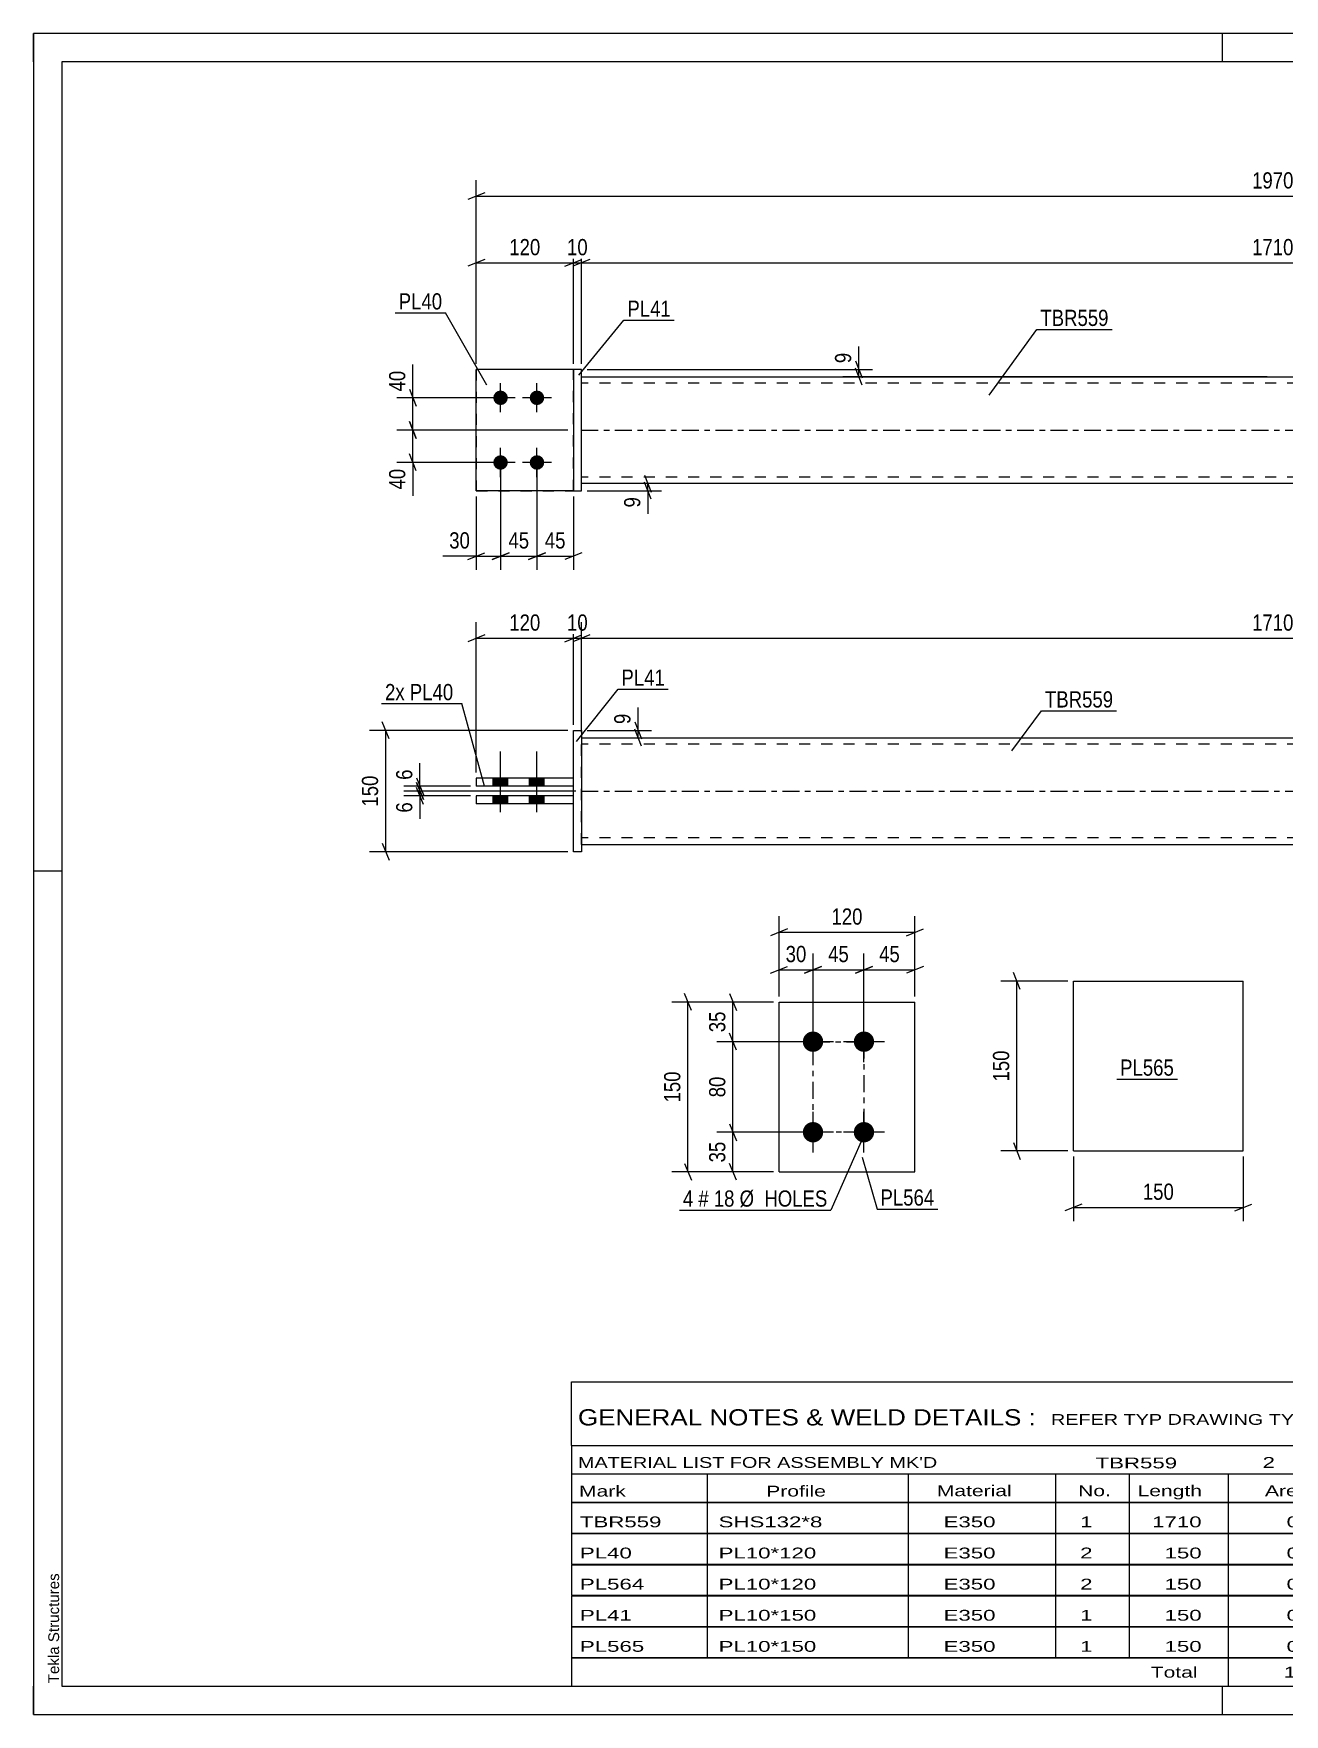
# Model space of a CAD drawing. Header units: millimetres. Extents: x 0 to 420, y 0 to 297.
# Drawn here: x 0 to 220.9, y 0 to 297 of the extents above; entities that cross this region are included whole.
import ezdxf

# ---------------------------------------------------------------- set-up
doc = ezdxf.new("R2010")
doc.units = ezdxf.units.MM
doc.linetypes.add('DXK_LINE_DOT2', pattern=[3.9198, 1.9599, -1.9599])
doc.linetypes.add('DXK_LINE_DOT3', pattern=[5.9187, 2.979, -0.9799, 0.9799, -0.9799])
doc.styles.add('Arial', font='arial.ttf', dxfattribs={"height": 0.2})
doc.styles.add('Arial Narrow', font='ARIALN.TTF', dxfattribs={"height": 0.2})

# ---------------------------------------------------------------- blocks, each defined once
blk = doc.blocks.new('Unknown-582664910-1163')
at = {"color": 5, "linetype": 'Continuous'}
for p, q in [((420, 297), (0, 297)), ((0, 297), (0, 0)), ((0, 292), (0, 297)), ((210, 292), (210, 297)), ((415, 292), (5, 292)), ((5, 292), (5, 5)), ((5, 149), (0, 149)), ((0, 0), (0, 5)), ((5, 5), (415, 5)), ((210, 0), (210, 5)), ((0, 0), (420, 0))]:
    blk.add_line(p, q, dxfattribs=at)
at = {"color": 174, "linetype": 'Continuous', "style": 'Arial'}
blk.add_text('Tekla Structures', height=1.9102, rotation=90, dxfattribs=at).set_placement((4.5, 5.5))
blk = doc.blocks.new('Part-582664910-2123 - 2107')
at = {"color": 2, "linetype": 'Continuous'}
for p, q in [((95.34, 162.3), (78.19, 162.3)), ((78.19, 162.3), (78.19, 160.87)), ((95.34, 160.87), (78.19, 160.87)), ((95.34, 160.87), (95.34, 162.3))]:
    blk.add_line(p, q, dxfattribs=at)
blk = doc.blocks.new('Bolt-582664910-2109 - 2107')
at = {"linetype": 'Continuous'}
for points in [[(81.19, 164.01), (83.77, 164.01), (83.77, 165.44), (81.19, 165.44)], [(81.19, 164.01), (83.77, 164.01), (83.77, 165.44), (81.19, 165.44)], [(87.62, 164.01), (90.19, 164.01), (90.19, 165.44), (87.62, 165.44)], [(87.62, 164.01), (90.19, 164.01), (90.19, 165.44), (87.62, 165.44)], [(81.19, 160.87), (83.77, 160.87), (83.77, 162.3), (81.19, 162.3)], [(81.19, 160.87), (83.77, 160.87), (83.77, 162.3), (81.19, 162.3)], [(87.62, 160.87), (90.19, 160.87), (90.19, 162.3), (87.62, 162.3)], [(87.62, 160.87), (90.19, 160.87), (90.19, 162.3), (87.62, 162.3)]]:
    blk.add_hatch(color=1, dxfattribs=at).paths.add_polyline_path(points)
at = {"color": 1, "linetype": 'Continuous'}
for p, q in [((82.48, 159.44), (82.48, 170.16)), ((82.48, 159.44), (82.48, 170.16)), ((88.91, 159.44), (88.91, 170.16)), ((88.91, 159.44), (88.91, 170.16)), ((81.19, 164.01), (81.19, 165.44)), ((81.19, 164.01), (81.19, 165.44)), ((83.77, 164.01), (83.77, 165.44)), ((83.77, 164.01), (83.77, 165.44)), ((87.62, 164.01), (87.62, 165.44)), ((87.62, 164.01), (87.62, 165.44)), ((90.19, 164.01), (90.19, 165.44)), ((90.19, 164.01), (90.19, 165.44)), ((81.19, 160.87), (81.19, 162.3)), ((81.19, 160.87), (81.19, 162.3)), ((83.77, 160.87), (83.77, 162.3)), ((83.77, 160.87), (83.77, 162.3)), ((87.62, 160.87), (87.62, 162.3)), ((87.62, 160.87), (87.62, 162.3)), ((90.19, 160.87), (90.19, 162.3)), ((90.19, 160.87), (90.19, 162.3))]:
    blk.add_line(p, q, dxfattribs=at)
blk = doc.blocks.new('Part-582664910-2118 - 2107')
at = {"color": 2, "linetype": 'Continuous'}
for p, q in [((95.34, 165.44), (78.19, 165.44)), ((78.19, 165.44), (78.19, 164.01)), ((95.34, 164.01), (78.19, 164.01)), ((95.34, 164.01), (95.34, 165.44))]:
    blk.add_line(p, q, dxfattribs=at)
blk = doc.blocks.new('Part-582664910-2113 - 2107')
at = {"color": 2, "linetype": 'Continuous'}
for p, q in [((95.34, 173.87), (96.77, 173.87)), ((95.34, 152.44), (95.34, 173.87)), ((96.77, 173.87), (96.77, 152.44)), ((96.77, 152.44), (95.34, 152.44))]:
    blk.add_line(p, q, dxfattribs=at)
blk = doc.blocks.new('Part-582664910-2141 - 2107')
at = {"linetype": 'Continuous'}
blk.add_hatch(color=2, dxfattribs=at).paths.add_polyline_path([(298.14, 153.73), (297.34, 155.13), (298.94, 155.13)])
at = {"color": 2, "linetype": 'Continuous'}
for p, q in [((96.77, 172.58), (341, 172.58)), ((298.14, 153.73), (297.34, 155.13)), ((297.34, 155.13), (298.94, 155.13)), ((298.94, 155.13), (298.14, 153.73)), ((96.77, 153.73), (341, 153.73))]:
    blk.add_line(p, q, dxfattribs=at)
at = {"color": 7, "linetype": 'DXK_LINE_DOT2'}
for p, q in [((96.77, 153.73), (96.77, 172.58)), ((341, 153.73), (341, 172.58)), ((341, 171.44), (96.77, 171.44)), ((341, 154.87), (96.77, 154.87))]:
    blk.add_line(p, q, dxfattribs=at)
at = {"color": 7, "linetype": 'DXK_LINE_DOT3'}
blk.add_line((96.77, 163.16), (341, 163.16), dxfattribs=at)
at = {"color": 2, "linetype": 'Continuous'}
blk.add_circle((298.14, 154.63), 1, dxfattribs=at)
blk = doc.blocks.new('Bolt-582664910-1725 - 1723')
at = {"linetype": 'Continuous'}
for points in [[(82.48, 231.36, -1), (82.48, 233.93, -1)], [(88.91, 231.36, -1), (88.91, 233.93, -1)], [(82.48, 219.93, -1), (82.48, 222.5, -1)], [(88.91, 219.93, -1), (88.91, 222.5, -1)]]:
    blk.add_hatch(color=1, dxfattribs=at).paths.add_polyline_path(points)
at = {"color": 1, "linetype": 'Continuous'}
for p, q in [((82.48, 230.08), (82.48, 235.22)), ((88.91, 230.08), (88.91, 235.22)), ((85.05, 232.65), (79.91, 232.65)), ((91.48, 232.65), (86.34, 232.65)), ((82.48, 218.65), (82.48, 223.79)), ((88.91, 218.65), (88.91, 223.79)), ((85.05, 221.22), (79.91, 221.22)), ((91.48, 221.22), (86.34, 221.22))]:
    blk.add_line(p, q, dxfattribs=at)
blk = doc.blocks.new('Part-582664910-1731 - 1723')
at = {"color": 2, "linetype": 'Continuous'}
for p, q in [((96.77, 237.65), (95.34, 237.65)), ((95.34, 237.65), (95.34, 216.22)), ((96.77, 216.22), (96.77, 237.65)), ((95.34, 216.22), (96.77, 216.22))]:
    blk.add_line(p, q, dxfattribs=at)
blk = doc.blocks.new('Part-582664910-1736 - 1723')
at = {"color": 2, "linetype": 'Continuous'}
for p, q in [((95.34, 237.65), (78.19, 237.65)), ((78.19, 216.22), (78.19, 237.65)), ((95.34, 216.22), (78.19, 216.22))]:
    blk.add_line(p, q, dxfattribs=at)
at = {"color": 7, "linetype": 'DXK_LINE_DOT2'}
blk.add_line((95.34, 216.22), (95.34, 237.65), dxfattribs=at)
blk = doc.blocks.new('Part-582664910-1737 - 1723')
at = {"color": 7, "linetype": 'DXK_LINE_DOT2'}
for p, q in [((95.34, 237.65), (78.19, 237.65)), ((78.19, 237.65), (78.19, 216.22)), ((95.34, 216.22), (95.34, 237.65)), ((78.19, 216.22), (95.34, 216.22))]:
    blk.add_line(p, q, dxfattribs=at)
blk = doc.blocks.new('Part-582664910-1752 - 1723')
at = {"color": 2, "linetype": 'Continuous'}
for p, q in [((96.77, 236.36), (341, 236.36)), ((341, 217.5), (96.77, 217.5))]:
    blk.add_line(p, q, dxfattribs=at)
at = {"color": 7, "linetype": 'DXK_LINE_DOT2'}
for p, q in [((96.77, 217.5), (96.77, 236.36)), ((341, 235.22), (96.77, 235.22)), ((341, 236.36), (341, 217.5)), ((341, 218.65), (96.77, 218.65))]:
    blk.add_line(p, q, dxfattribs=at)
at = {"color": 7, "linetype": 'DXK_LINE_DOT3'}
blk.add_line((96.77, 226.93), (341, 226.93), dxfattribs=at)
blk = doc.blocks.new('Part-582664910-1509 - 1493')
at = {"color": 2, "linetype": 'Continuous'}
for p, q in [((131.67, 95.87), (131.67, 125.87)), ((131.67, 125.87), (155.67, 125.87)), ((155.67, 95.87), (155.67, 125.87)), ((131.67, 95.87), (155.67, 95.87))]:
    blk.add_line(p, q, dxfattribs=at)
blk = doc.blocks.new('Bolt-582664910-1570 - 1493')
at = {"linetype": 'Continuous'}
for points in [[(137.67, 117.07, -1), (137.67, 120.67, -1)], [(146.67, 117.07, -1), (146.67, 120.67, -1)], [(137.67, 101.07, -1), (137.67, 104.67, -1)], [(146.67, 101.07, -1), (146.67, 104.67, -1)]]:
    blk.add_hatch(color=1, dxfattribs=at).paths.add_polyline_path(points)
at = {"color": 1, "linetype": 'Continuous'}
for p, q in [((137.67, 115.27), (137.67, 122.47)), ((146.67, 115.27), (146.67, 122.47)), ((141.27, 118.87), (134.07, 118.87)), ((150.27, 118.87), (143.07, 118.87)), ((137.67, 99.27), (137.67, 106.47)), ((146.67, 99.27), (146.67, 106.47)), ((141.27, 102.87), (134.07, 102.87)), ((150.27, 102.87), (143.07, 102.87))]:
    blk.add_line(p, q, dxfattribs=at)
blk = doc.blocks.new('Part-582664910-1473 - 1457')
at = {"color": 2, "linetype": 'Continuous'}
for p, q in [((183.67, 99.58), (183.67, 129.58)), ((183.67, 129.58), (213.67, 129.58)), ((213.67, 99.58), (213.67, 129.58)), ((183.67, 99.58), (213.67, 99.58))]:
    blk.add_line(p, q, dxfattribs=at)
blk = doc.blocks.new('Rectangle-582664910-1710 - 1493')
at = {"color": 1, "linetype": 'DXK_LINE_DOT3'}
blk.add_lwpolyline([(137.67, 118.87), (146.67, 118.87), (146.67, 102.87), (137.67, 102.87), (137.67, 118.87)], close=True, dxfattribs=at)
blk = doc.blocks.new('StraightDimension-582664910-2283 - 2107')
at = {"color": 7, "linetype": 'Continuous'}
for p, q in [((106.17, 175.37), (107.37, 172.37)), ((97.77, 173.87), (109.17, 173.87)), ((97.77, 172.58), (109.17, 172.58)), ((107.37, 171.08), (106.17, 174.08)), ((106.77, 172.58), (106.77, 173.87))]:
    blk.add_line(p, q, dxfattribs=at)
at = {"color": 0}
blk.add_wipeout([(106.02, 177.42), (101.82, 177.42), (101.82, 174.4), (106.02, 174.4)], dxfattribs=at)
at = {"color": 7, "linetype": 'Continuous'}
blk.add_line((106.77, 173.87), (106.77, 177.95), dxfattribs=at)
blk.add_line((106.77, 173.87), (106.77, 177.95), dxfattribs=at)
at = {"color": 3, "style": 'Arial Narrow'}
blk.add_text('9', height=2.86, rotation=90.0002, dxfattribs=at).set_placement((105.42, 175))
blk = doc.blocks.new('StraightDimension-582664910-2199 - 2107')
at = {"color": 7, "linetype": 'Continuous'}
for p, q in [((77.19, 164.01), (65.39, 164.01)), ((67.64, 165.51), (68.84, 162.51)), ((68.84, 161.66), (67.64, 164.66)), ((68.24, 163.16), (68.24, 164.01)), ((95.77, 163.16), (65.39, 163.16))]:
    blk.add_line(p, q, dxfattribs=at)
at = {"color": 0}
blk.add_wipeout([(67.49, 167.57), (63.29, 167.57), (63.29, 164.54), (67.49, 164.54)], dxfattribs=at)
at = {"color": 7, "linetype": 'Continuous'}
blk.add_line((68.24, 164.01), (68.24, 168.09), dxfattribs=at)
blk.add_line((68.24, 164.01), (68.24, 168.09), dxfattribs=at)
at = {"color": 3, "style": 'Arial Narrow'}
blk.add_text('6', height=2.86, rotation=90.0002, dxfattribs=at).set_placement((66.89, 165.14))
blk = doc.blocks.new('StraightDimension-582664910-2215 - 2107')
at = {"color": 7, "linetype": 'Continuous'}
for p, q in [((67.64, 164.66), (68.84, 161.66)), ((68.84, 160.8), (67.64, 163.8)), ((95.77, 163.16), (65.39, 163.16)), ((77.19, 162.3), (65.39, 162.3)), ((68.24, 162.3), (68.24, 163.16))]:
    blk.add_line(p, q, dxfattribs=at)
at = {"color": 0}
blk.add_wipeout([(67.49, 161.77), (63.29, 161.77), (63.29, 158.75), (67.49, 158.75)], dxfattribs=at)
at = {"color": 7, "linetype": 'Continuous'}
blk.add_line((68.24, 162.3), (68.24, 158.22), dxfattribs=at)
blk.add_line((68.24, 162.3), (68.24, 158.22), dxfattribs=at)
at = {"color": 3, "style": 'Arial Narrow'}
blk.add_text('6', height=2.86, rotation=90.0002, dxfattribs=at).set_placement((66.89, 159.35))
blk = doc.blocks.new('StraightDimension-582664910-2242 - 2107')
at = {"color": 7, "linetype": 'Continuous'}
for p, q in [((79.69, 190.75), (76.69, 189.55)), ((78.19, 166.44), (78.19, 193)), ((78.19, 190.15), (95.34, 190.15)), ((93.84, 189.55), (96.84, 190.75)), ((95.34, 174.87), (95.34, 193))]:
    blk.add_line(p, q, dxfattribs=at)
at = {"color": 0}
blk.add_wipeout([(90.11, 190.9), (90.11, 195.1), (83.42, 195.1), (83.42, 190.9)], dxfattribs=at)
at = {"color": 3, "style": 'Arial Narrow'}
blk.add_text('120', height=2.863, dxfattribs=at).set_placement((84.02, 191.5))
blk = doc.blocks.new('StraightDimension-582664910-2252 - 2107')
at = {"color": 7, "linetype": 'Continuous'}
for p, q in [((93.84, 189.55), (96.84, 190.75)), ((98.27, 190.75), (95.27, 189.55)), ((95.34, 174.87), (95.34, 193)), ((95.34, 190.15), (96.77, 190.15)), ((96.77, 173.58), (96.77, 193))]:
    blk.add_line(p, q, dxfattribs=at)
at = {"color": 0}
blk.add_wipeout([(98.48, 190.9), (98.48, 195.1), (93.62, 195.1), (93.62, 190.9)], dxfattribs=at)
at = {"color": 3, "style": 'Arial Narrow'}
blk.add_text('10', height=2.863, dxfattribs=at).set_placement((94.22, 191.5))
blk = doc.blocks.new('StraightDimension-582664910-2262 - 2107')
at = {"color": 7, "linetype": 'Continuous'}
for p, q in [((98.27, 190.75), (95.27, 189.55)), ((96.77, 173.58), (96.77, 193)), ((96.77, 190.15), (341, 190.15)), ((339.5, 189.55), (342.5, 190.75)), ((341, 173.58), (341, 193))]:
    blk.add_line(p, q, dxfattribs=at)
at = {"color": 0}
blk.add_wipeout([(223.14, 190.9), (223.14, 195.1), (214.63, 195.1), (214.63, 190.9)], dxfattribs=at)
at = {"color": 3, "style": 'Arial Narrow'}
blk.add_text('1710', height=2.863, dxfattribs=at).set_placement((215.23, 191.5))
blk = doc.blocks.new('StraightDimension-582664910-2293 - 2107')
at = {"color": 7, "linetype": 'Continuous'}
for p, q in [((62.79, 172.37), (61.59, 175.37)), ((94.34, 173.87), (59.34, 173.87)), ((62.19, 152.44), (62.19, 173.87)), ((94.34, 152.44), (59.34, 152.44)), ((61.59, 153.94), (62.79, 150.94))]:
    blk.add_line(p, q, dxfattribs=at)
at = {"color": 0}
blk.add_wipeout([(61.44, 166.5), (57.24, 166.5), (57.24, 159.81), (61.44, 159.81)], dxfattribs=at)
at = {"color": 3, "style": 'Arial Narrow'}
blk.add_text('150', height=2.863, rotation=90.0002, dxfattribs=at).set_placement((60.84, 160.41))
blk = doc.blocks.new('StraightDimension-582664910-2944 - 1723')
at = {"color": 7, "linetype": 'Continuous'}
for p, q in [((78.19, 238.65), (78.19, 259.34)), ((95.34, 238.65), (95.34, 259.34)), ((79.69, 257.09), (76.69, 255.89)), ((78.19, 256.49), (95.34, 256.49)), ((93.84, 255.89), (96.84, 257.09))]:
    blk.add_line(p, q, dxfattribs=at)
at = {"color": 0}
blk.add_wipeout([(90.11, 257.24), (90.11, 261.44), (83.42, 261.44), (83.42, 257.24)], dxfattribs=at)
at = {"color": 3, "style": 'Arial Narrow'}
blk.add_text('120', height=2.863, dxfattribs=at).set_placement((84.02, 257.84))
blk = doc.blocks.new('StraightDimension-582664910-1859 - 1723')
at = {"color": 7, "linetype": 'Continuous'}
for p, q in [((78.19, 238.65), (78.19, 271.13)), ((359.57, 238.65), (359.57, 271.13)), ((79.69, 268.88), (76.69, 267.68)), ((78.19, 268.28), (359.57, 268.28)), ((358.07, 267.68), (361.07, 268.88))]:
    blk.add_line(p, q, dxfattribs=at)
at = {"color": 0}
blk.add_wipeout([(223.14, 269.03), (223.14, 273.23), (214.63, 273.23), (214.63, 269.03)], dxfattribs=at)
at = {"color": 3, "style": 'Arial Narrow'}
blk.add_text('1970', height=2.863, dxfattribs=at).set_placement((215.23, 269.63))
blk = doc.blocks.new('StraightDimension-582664910-1879 - 1723')
at = {"color": 7, "linetype": 'Continuous'}
for p, q in [((88.91, 220.22), (88.91, 202.27)), ((95.34, 215.22), (95.34, 202.27)), ((87.41, 204.07), (90.41, 205.27)), ((96.84, 205.27), (93.84, 204.07)), ((88.91, 204.67), (95.34, 204.67))]:
    blk.add_line(p, q, dxfattribs=at)
at = {"color": 0}
blk.add_wipeout([(94.55, 205.42), (94.55, 209.62), (89.7, 209.62), (89.7, 205.42)], dxfattribs=at)
at = {"color": 3, "style": 'Arial Narrow'}
blk.add_text('45', height=2.863, dxfattribs=at).set_placement((90.3, 206.02))
blk = doc.blocks.new('StraightDimension-582664910-1917 - 1723')
at = {"color": 7, "linetype": 'Continuous'}
for p, q in [((82.48, 220.22), (82.48, 202.27)), ((78.19, 215.22), (78.19, 202.27)), ((76.69, 204.07), (79.69, 205.27)), ((83.98, 205.27), (80.98, 204.07)), ((78.19, 204.67), (82.48, 204.67))]:
    blk.add_line(p, q, dxfattribs=at)
at = {"color": 0}
blk.add_wipeout([(77.67, 205.42), (77.67, 209.62), (72.81, 209.62), (72.81, 205.42)], dxfattribs=at)
at = {"color": 7, "linetype": 'Continuous'}
blk.add_line((78.19, 204.67), (72.29, 204.67), dxfattribs=at)
blk.add_line((78.19, 204.67), (72.29, 204.67), dxfattribs=at)
at = {"color": 3, "style": 'Arial Narrow'}
blk.add_text('30', height=2.863, dxfattribs=at).set_placement((73.41, 206.02))
blk = doc.blocks.new('StraightDimension-582664910-1901 - 1723')
at = {"color": 7, "linetype": 'Continuous'}
for p, q in [((82.48, 220.22), (82.48, 202.27)), ((88.91, 220.22), (88.91, 202.27)), ((80.98, 204.07), (83.98, 205.27)), ((90.41, 205.27), (87.41, 204.07)), ((82.48, 204.67), (88.91, 204.67))]:
    blk.add_line(p, q, dxfattribs=at)
at = {"color": 0}
blk.add_wipeout([(88.12, 205.42), (88.12, 209.62), (83.27, 209.62), (83.27, 205.42)], dxfattribs=at)
at = {"color": 3, "style": 'Arial Narrow'}
blk.add_text('45', height=2.863, dxfattribs=at).set_placement((83.87, 206.02))
blk = doc.blocks.new('StraightDimension-582664910-1937 - 1723')
at = {"color": 7, "linetype": 'Continuous'}
for p, q in [((217.88, 217.5), (105.66, 217.5)), ((107.91, 219), (109.11, 216)), ((109.11, 214.72), (107.91, 217.72)), ((108.51, 216.22), (108.51, 217.5)), ((97.77, 216.22), (110.91, 216.22))]:
    blk.add_line(p, q, dxfattribs=at)
at = {"color": 0}
blk.add_wipeout([(107.76, 215.69), (103.56, 215.69), (103.56, 212.67), (107.76, 212.67)], dxfattribs=at)
at = {"color": 7, "linetype": 'Continuous'}
blk.add_line((108.51, 216.22), (108.51, 212.14), dxfattribs=at)
blk.add_line((108.51, 216.22), (108.51, 212.14), dxfattribs=at)
at = {"color": 3, "style": 'Arial Narrow'}
blk.add_text('9', height=2.86, rotation=90.0002, dxfattribs=at).set_placement((107.16, 213.27))
blk = doc.blocks.new('StraightDimension-582664910-1946 - 1723')
at = {"color": 7, "linetype": 'Continuous'}
for p, q in [((81.48, 232.65), (64.15, 232.65)), ((66.4, 234.15), (67.6, 231.15)), ((67, 226.93), (67, 232.65)), ((94.34, 226.93), (64.15, 226.93)), ((67.6, 225.43), (66.4, 228.43))]:
    blk.add_line(p, q, dxfattribs=at)
at = {"color": 0}
blk.add_wipeout([(66.25, 238.03), (62.05, 238.03), (62.05, 233.17), (66.25, 233.17)], dxfattribs=at)
at = {"color": 7, "linetype": 'Continuous'}
blk.add_line((67, 232.65), (67, 238.55), dxfattribs=at)
blk.add_line((67, 232.65), (67, 238.55), dxfattribs=at)
at = {"color": 3, "style": 'Arial Narrow'}
blk.add_text('40', height=2.863, rotation=90.0002, dxfattribs=at).set_placement((65.65, 233.77))
blk = doc.blocks.new('StraightDimension-582664910-1955 - 1723')
at = {"color": 7, "linetype": 'Continuous'}
for p, q in [((94.34, 226.93), (64.15, 226.93)), ((66.4, 228.43), (67.6, 225.43)), ((67, 221.22), (67, 226.93)), ((81.48, 221.22), (64.15, 221.22)), ((67.6, 219.72), (66.4, 222.72))]:
    blk.add_line(p, q, dxfattribs=at)
at = {"color": 0}
blk.add_wipeout([(66.25, 220.69), (62.05, 220.69), (62.05, 215.84), (66.25, 215.84)], dxfattribs=at)
at = {"color": 7, "linetype": 'Continuous'}
blk.add_line((67, 221.22), (67, 215.31), dxfattribs=at)
blk.add_line((67, 221.22), (67, 215.31), dxfattribs=at)
at = {"color": 3, "style": 'Arial Narrow'}
blk.add_text('40', height=2.863, rotation=90.0002, dxfattribs=at).set_placement((65.65, 216.44))
blk = doc.blocks.new('StraightDimension-582664910-1979 - 1723')
at = {"color": 7, "linetype": 'Continuous'}
for p, q in [((97.77, 237.65), (148.16, 237.65)), ((145.16, 239.15), (146.36, 236.15)), ((146.36, 234.86), (145.16, 237.86)), ((145.76, 236.36), (145.76, 237.65)), ((217.88, 236.36), (142.91, 236.36))]:
    blk.add_line(p, q, dxfattribs=at)
at = {"color": 0}
blk.add_wipeout([(145.01, 241.2), (140.81, 241.2), (140.81, 238.17), (145.01, 238.17)], dxfattribs=at)
at = {"color": 7, "linetype": 'Continuous'}
blk.add_line((145.76, 237.65), (145.76, 241.73), dxfattribs=at)
blk.add_line((145.76, 237.65), (145.76, 241.73), dxfattribs=at)
at = {"color": 3, "style": 'Arial Narrow'}
blk.add_text('9', height=2.86, rotation=90.0002, dxfattribs=at).set_placement((144.41, 238.77))
blk = doc.blocks.new('StraightDimension-582664910-2942 - 1723')
at = {"color": 7, "linetype": 'Continuous'}
for p, q in [((96.77, 238.65), (96.77, 259.34)), ((341, 238.65), (341, 259.34)), ((98.27, 257.09), (95.27, 255.89)), ((96.77, 256.49), (341, 256.49)), ((339.5, 255.89), (342.5, 257.09))]:
    blk.add_line(p, q, dxfattribs=at)
at = {"color": 0}
blk.add_wipeout([(223.14, 257.24), (223.14, 261.44), (214.63, 261.44), (214.63, 257.24)], dxfattribs=at)
at = {"color": 3, "style": 'Arial Narrow'}
blk.add_text('1710', height=2.863, dxfattribs=at).set_placement((215.23, 257.84))
blk = doc.blocks.new('StraightDimension-582664910-2943 - 1723')
at = {"color": 7, "linetype": 'Continuous'}
for p, q in [((95.34, 238.65), (95.34, 259.34)), ((96.77, 238.65), (96.77, 259.34)), ((93.84, 255.89), (96.84, 257.09)), ((98.27, 257.09), (95.27, 255.89)), ((95.34, 256.49), (96.77, 256.49))]:
    blk.add_line(p, q, dxfattribs=at)
at = {"color": 0}
blk.add_wipeout([(98.48, 257.24), (98.48, 261.44), (93.62, 261.44), (93.62, 257.24)], dxfattribs=at)
at = {"color": 3, "style": 'Arial Narrow'}
blk.add_text('10', height=2.863, dxfattribs=at).set_placement((94.22, 257.84))
blk = doc.blocks.new('StraightDimension-582664910-1655 - 1493')
at = {"color": 7, "linetype": 'Continuous'}
for p, q in [((130.67, 125.87), (120.68, 125.87)), ((122.93, 127.37), (124.13, 124.37)), ((123.53, 118.87), (123.53, 125.87)), ((136.67, 118.87), (120.68, 118.87)), ((124.13, 117.37), (122.93, 120.37))]:
    blk.add_line(p, q, dxfattribs=at)
at = {"color": 0}
blk.add_wipeout([(122.78, 124.8), (118.58, 124.8), (118.58, 119.94), (122.78, 119.94)], dxfattribs=at)
at = {"color": 3, "style": 'Arial Narrow'}
blk.add_text('35', height=2.863, rotation=90.0002, dxfattribs=at).set_placement((122.18, 120.54))
blk = doc.blocks.new('StraightDimension-582664910-3289 - 1493')
at = {"color": 7, "linetype": 'Continuous'}
for p, q in [((131.67, 126.87), (131.67, 141.05)), ((155.67, 126.87), (155.67, 141.05)), ((133.17, 138.8), (130.17, 137.6)), ((131.67, 138.2), (155.67, 138.2)), ((154.17, 137.6), (157.17, 138.8))]:
    blk.add_line(p, q, dxfattribs=at)
at = {"color": 0}
blk.add_wipeout([(147.01, 138.95), (147.01, 143.15), (140.33, 143.15), (140.33, 138.95)], dxfattribs=at)
at = {"color": 3, "style": 'Arial Narrow'}
blk.add_text('120', height=2.863, dxfattribs=at).set_placement((140.93, 139.55))
blk = doc.blocks.new('StraightDimension-582664910-3074 - 1493')
at = {"color": 7, "linetype": 'Continuous'}
for p, q in [((146.67, 119.87), (146.67, 134.43)), ((155.67, 126.87), (155.67, 134.43)), ((145.17, 130.98), (148.17, 132.18)), ((146.67, 131.58), (155.67, 131.58)), ((157.17, 132.18), (154.17, 130.98))]:
    blk.add_line(p, q, dxfattribs=at)
at = {"color": 0}
blk.add_wipeout([(153.6, 132.33), (153.6, 136.53), (148.74, 136.53), (148.74, 132.33)], dxfattribs=at)
at = {"color": 3, "style": 'Arial Narrow'}
blk.add_text('45', height=2.863, dxfattribs=at).set_placement((149.34, 132.93))
blk = doc.blocks.new('StraightDimension-582664910-1622 - 1493')
at = {"color": 7, "linetype": 'Continuous'}
for p, q in [((130.67, 125.87), (112.73, 125.87)), ((116.18, 124.37), (114.98, 127.37)), ((115.58, 95.87), (115.58, 125.87)), ((130.67, 95.87), (112.73, 95.87)), ((114.98, 97.37), (116.18, 94.37))]:
    blk.add_line(p, q, dxfattribs=at)
at = {"color": 0}
blk.add_wipeout([(114.83, 114.21), (110.63, 114.21), (110.63, 107.53), (114.83, 107.53)], dxfattribs=at)
at = {"color": 3, "style": 'Arial Narrow'}
blk.add_text('150', height=2.863, rotation=90.0002, dxfattribs=at).set_placement((114.23, 108.13))
blk = doc.blocks.new('StraightDimension-582664910-1642 - 1493')
at = {"color": 7, "linetype": 'Continuous'}
for p, q in [((136.67, 118.87), (120.68, 118.87)), ((124.13, 117.37), (122.93, 120.37)), ((123.53, 102.87), (123.53, 118.87)), ((122.93, 104.37), (124.13, 101.37)), ((136.67, 102.87), (120.68, 102.87))]:
    blk.add_line(p, q, dxfattribs=at)
at = {"color": 0}
blk.add_wipeout([(122.78, 113.3), (118.58, 113.3), (118.58, 108.44), (122.78, 108.44)], dxfattribs=at)
at = {"color": 3, "style": 'Arial Narrow'}
blk.add_text('80', height=2.863, rotation=90.0002, dxfattribs=at).set_placement((122.18, 109.04))
blk = doc.blocks.new('StraightDimension-582664910-1671 - 1493')
at = {"color": 7, "linetype": 'Continuous'}
for p, q in [((122.93, 104.37), (124.13, 101.37)), ((136.67, 102.87), (120.68, 102.87)), ((123.53, 95.87), (123.53, 102.87)), ((130.67, 95.87), (120.68, 95.87)), ((124.13, 94.37), (122.93, 97.37))]:
    blk.add_line(p, q, dxfattribs=at)
at = {"color": 0}
blk.add_wipeout([(122.78, 101.8), (118.58, 101.8), (118.58, 96.94), (122.78, 96.94)], dxfattribs=at)
at = {"color": 3, "style": 'Arial Narrow'}
blk.add_text('35', height=2.863, rotation=90.0002, dxfattribs=at).set_placement((122.18, 97.54))
blk = doc.blocks.new('StraightDimension-582664910-3075 - 1493')
at = {"color": 7, "linetype": 'Continuous'}
for p, q in [((137.67, 119.87), (137.67, 134.43)), ((146.67, 119.87), (146.67, 134.43)), ((136.17, 130.98), (139.17, 132.18)), ((137.67, 131.58), (146.67, 131.58)), ((148.17, 132.18), (145.17, 130.98))]:
    blk.add_line(p, q, dxfattribs=at)
at = {"color": 0}
blk.add_wipeout([(144.6, 132.33), (144.6, 136.53), (139.74, 136.53), (139.74, 132.33)], dxfattribs=at)
at = {"color": 3, "style": 'Arial Narrow'}
blk.add_text('45', height=2.863, dxfattribs=at).set_placement((140.34, 132.93))
blk = doc.blocks.new('StraightDimension-582664910-3076 - 1493')
at = {"color": 7, "linetype": 'Continuous'}
for p, q in [((131.67, 126.87), (131.67, 134.43)), ((137.67, 119.87), (137.67, 134.43)), ((130.17, 130.98), (133.17, 132.18)), ((131.67, 131.58), (137.67, 131.58)), ((139.17, 132.18), (136.17, 130.98))]:
    blk.add_line(p, q, dxfattribs=at)
at = {"color": 0}
blk.add_wipeout([(137.1, 132.33), (137.1, 136.53), (132.24, 136.53), (132.24, 132.33)], dxfattribs=at)
at = {"color": 3, "style": 'Arial Narrow'}
blk.add_text('30', height=2.863, dxfattribs=at).set_placement((132.84, 132.93))
blk = doc.blocks.new('StraightDimension-582664910-1475 - 1457')
at = {"color": 7, "linetype": 'Continuous'}
for p, q in [((183.67, 98.58), (183.67, 87.18)), ((213.67, 98.58), (213.67, 87.18)), ((185.17, 90.18), (182.17, 88.98)), ((183.67, 89.58), (213.67, 89.58)), ((212.17, 88.98), (215.17, 90.18))]:
    blk.add_line(p, q, dxfattribs=at)
at = {"color": 0}
blk.add_wipeout([(202.01, 90.33), (202.01, 94.53), (195.33, 94.53), (195.33, 90.33)], dxfattribs=at)
at = {"color": 3, "style": 'Arial Narrow'}
blk.add_text('150', height=2.863, dxfattribs=at).set_placement((195.93, 90.93))
blk = doc.blocks.new('StraightDimension-582664910-1480 - 1457')
at = {"color": 7, "linetype": 'Continuous'}
for p, q in [((174.27, 128.08), (173.07, 131.08)), ((182.67, 129.58), (170.82, 129.58)), ((173.67, 99.58), (173.67, 129.58)), ((173.07, 101.08), (174.27, 98.08)), ((182.67, 99.58), (170.82, 99.58))]:
    blk.add_line(p, q, dxfattribs=at)
at = {"color": 0}
blk.add_wipeout([(172.92, 117.92), (168.72, 117.92), (168.72, 111.23), (172.92, 111.23)], dxfattribs=at)
at = {"color": 3, "style": 'Arial Narrow'}
blk.add_text('150', height=2.863, rotation=90.0002, dxfattribs=at).set_placement((172.32, 111.83))
blk = doc.blocks.new('Unknown-582664910-3534')
at = {"color": 7, "linetype": 'Continuous'}
for p, q in [((95, 58.75), (255, 58.75)), ((95, 47.5), (95, 58.75)), ((255, 58.75), (255, 47.5)), ((95, 47.5), (255, 47.5)), ((95, 47.5), (95, 42.5)), ((255, 47.5), (255, 42.5)), ((95, 42.5), (255, 42.5)), ((95, 42.5), (95, 37.5)), ((119, 42.5), (119, 37.5)), ((154.5, 42.5), (154.5, 37.5)), ((180.5, 42.5), (180.5, 37.5)), ((193.5, 42.5), (193.5, 37.5)), ((211, 42.5), (211, 37.5)), ((233, 42.5), (233, 37.5)), ((255, 42.5), (255, 37.5)), ((95, 37.5), (255, 37.5)), ((95, 37.45), (95, 32.05)), ((95, 37.45), (255, 37.45)), ((119, 37.5), (119, 32)), ((154.5, 37.5), (154.5, 32)), ((180.5, 37.5), (180.5, 32)), ((193.5, 37.5), (193.5, 32)), ((211, 37.5), (211, 32)), ((233, 37.5), (233, 32)), ((255, 37.45), (255, 32.05)), ((95, 32.05), (255, 32.05)), ((95, 31.95), (95, 26.55)), ((95, 31.95), (255, 31.95)), ((119, 32), (119, 26.5)), ((154.5, 32), (154.5, 26.5)), ((180.5, 32), (180.5, 26.5)), ((193.5, 32), (193.5, 26.5)), ((211, 32), (211, 26.5)), ((233, 32), (233, 26.5)), ((255, 31.95), (255, 26.55)), ((95, 26.55), (255, 26.55)), ((95, 26.45), (95, 21.05)), ((95, 26.45), (255, 26.45)), ((119, 26.5), (119, 21)), ((154.5, 26.5), (154.5, 21)), ((180.5, 26.5), (180.5, 21)), ((193.5, 26.5), (193.5, 21)), ((211, 26.5), (211, 21)), ((233, 26.5), (233, 21)), ((255, 26.45), (255, 21.05)), ((95, 21.05), (255, 21.05)), ((95, 20.95), (95, 15.55)), ((95, 20.95), (255, 20.95)), ((119, 21), (119, 15.5)), ((154.5, 21), (154.5, 15.5)), ((180.5, 21), (180.5, 15.5)), ((193.5, 21), (193.5, 15.5)), ((211, 21), (211, 15.5)), ((233, 21), (233, 15.5)), ((255, 20.95), (255, 15.55)), ((95, 15.55), (255, 15.55)), ((95, 15.45), (95, 10.05)), ((95, 15.45), (255, 15.45)), ((119, 15.5), (119, 10)), ((154.5, 15.5), (154.5, 10)), ((180.5, 15.5), (180.5, 10)), ((193.5, 15.5), (193.5, 10)), ((211, 15.5), (211, 10)), ((233, 15.5), (233, 10)), ((255, 15.45), (255, 10.05)), ((95, 10.05), (255, 10.05)), ((95, 10), (255, 10)), ((95, 10), (95, 5)), ((211, 10), (211, 5)), ((233, 10), (233, 5)), ((255, 10), (255, 5)), ((95, 5), (255, 5))]:
    blk.add_line(p, q, dxfattribs=at)
at = {"color": 7, "style": 'Arial Narrow'}
for s, height, width, p in [('GENERAL NOTES & WELD DETAILS :', 2.8633, 1.4, (96.15, 51.06)), ('REFER TYP DRAWING TYP-01', 1.9089, 1.6, (179.7, 51.16)), ("MATERIAL LIST FOR ASSEMBLY MK'D", 1.9089, 1.6, (96.15, 43.56)), ('TBR559', 1.909, 1.794707, (187.59, 43.47)), ('2', 1.91, 1.794707, (217.08, 43.56)), ('No. Required', 1.9089, 1.6, (226.41, 43.56)), ('Mark', 1.909, 1.7, (96.34, 38.5)), ('Profile', 1.909, 1.7, (129.41, 38.5)), ('Material', 1.909, 1.7, (159.54, 38.56)), ('No.', 1.909, 1.7, (184.5, 38.56)), ('Length', 1.909, 1.7, (195, 38.56)), ('Area', 1.909, 1.7, (217.5, 38.56)), ('Weight', 1.909, 1.7, (237, 38.56))]:
    blk.add_text(s, height=height, dxfattribs=dict(at, width=width)).set_placement(p)
at = {"color": 7, "linetype": 'Continuous', "style": 'Arial Narrow'}
for s, height, width, p in [('TBR559', 1.909, 1.794707, (96.5, 33.06)), ('SHS132*8', 1.909, 1.794707, (121, 33.06)), ('E350', 1.909, 1.794707, (160.74, 33.06)), ('1', 1.91, 1.794707, (184.86, 33.06)), ('1710', 1.909, 1.794707, (197.58, 33.06)), ('0.9', 1.909, 1.794707, (221.32, 33.06)), ('53.3', 1.909, 1.794707, (240.14, 33.06)), ('PL40', 1.909, 1.794707, (96.5, 27.56)), ('PL10*120', 1.909, 1.794707, (121, 27.56)), ('E350', 1.909, 1.794707, (160.74, 27.56)), ('2', 1.91, 1.794707, (184.86, 27.56)), ('150', 1.909, 1.794707, (199.77, 27.56)), ('0.0', 1.909, 1.794707, (221.32, 27.56)), ('2.8', 1.909, 1.794707, (242.33, 27.56)), ('PL564', 1.909, 1.794707, (96.5, 22.06)), ('PL10*120', 1.909, 1.794707, (121, 22.06)), ('E350', 1.909, 1.794707, (160.74, 22.06)), ('2', 1.91, 1.794707, (184.86, 22.06)), ('150', 1.909, 1.794707, (199.77, 22.06)), ('0.0', 1.909, 1.794707, (221.32, 22.06)), ('2.8', 1.909, 1.794707, (242.33, 22.06)), ('PL41', 1.909, 1.794707, (96.5, 16.56)), ('PL10*150', 1.909, 1.794707, (121, 16.56)), ('E350', 1.909, 1.794707, (160.74, 16.56)), ('1', 1.91, 1.794707, (184.86, 16.56)), ('150', 1.909, 1.794707, (199.77, 16.56)), ('0.1', 1.909, 1.794707, (221.32, 16.56)), ('1.8', 1.909, 1.794707, (242.33, 16.56)), ('PL565', 1.909, 1.794707, (96.5, 11.06)), ('PL10*150', 1.909, 1.794707, (121, 11.06)), ('E350', 1.909, 1.794707, (160.74, 11.06)), ('1', 1.91, 1.794707, (184.86, 11.06)), ('150', 1.909, 1.794707, (199.77, 11.06)), ('0.1', 1.909, 1.794707, (221.32, 11.06)), ('1.8', 1.909, 1.794707, (242.33, 11.06)), ('Total', 1.909, 1.7, (197.33, 6.5)), ('1.2', 1.909, 1.794707, (220.83, 6.5)), ('62.4', 1.909, 1.794707, (240.14, 6.5))]:
    blk.add_text(s, height=height, dxfattribs=dict(at, width=width)).set_placement(p)
blk = doc.blocks.new('Mark-582664910-2137 - 2107')
at = {"color": 0}
blk.add_wipeout([(190.7, 177.92), (190.7, 180.92), (178.64, 180.92), (178.64, 177.92)], dxfattribs=at)
blk.add_wipeout([(190.7, 177.92), (190.7, 180.92), (178.64, 180.92), (178.64, 177.92)], dxfattribs=at)
at = {"color": 30, "linetype": 'Continuous'}
for p, q in [((172.81, 170.24), (178.04, 177.32)), ((178.04, 177.32), (191.3, 177.32))]:
    blk.add_line(p, q, dxfattribs=at)
at = {"color": 3, "style": 'Arial Narrow'}
blk.add_text('TBR559', height=2.863, dxfattribs=at).set_placement((178.64, 177.92))
blk = doc.blocks.new('Mark-582664910-3027 - 2107')
at = {"color": 0}
blk.add_wipeout([(111.51, 181.77), (111.51, 184.77), (103.83, 184.77), (103.83, 181.77)], dxfattribs=at)
blk.add_wipeout([(111.51, 181.77), (111.51, 184.77), (103.83, 184.77), (103.83, 181.77)], dxfattribs=at)
at = {"color": 30, "linetype": 'Continuous'}
for p, q in [((95.88, 171.9), (103.23, 181.17)), ((103.23, 181.17), (112.11, 181.17))]:
    blk.add_line(p, q, dxfattribs=at)
at = {"color": 3, "style": 'Arial Narrow'}
blk.add_text('PL41', height=2.863, dxfattribs=at).set_placement((103.83, 181.77))
blk = doc.blocks.new('MarkSet-582664910-2331 - 2107')
at = {"color": 30, "linetype": 'Continuous'}
blk.add_line((79.67, 164.01), (75.62, 178.61), dxfattribs=at)
at = {"color": 0}
blk.add_wipeout([(65.55, 179.21), (65.55, 182.21), (62.07, 182.21), (62.07, 179.21)], dxfattribs=at)
blk.add_wipeout([(65.55, 179.21), (65.55, 182.21), (62.07, 182.21), (62.07, 179.21)], dxfattribs=at)
blk.add_wipeout([(74.12, 179.21), (74.12, 182.21), (66.45, 182.21), (66.45, 179.21)], dxfattribs=at)
blk.add_wipeout([(74.12, 179.21), (74.12, 182.21), (66.45, 182.21), (66.45, 179.21)], dxfattribs=at)
at = {"color": 30, "linetype": 'Continuous'}
blk.add_line((61.47, 178.61), (75.62, 178.61), dxfattribs=at)
at = {"color": 3, "style": 'Arial Narrow'}
for s, p in [('2x', (62.07, 179.21)), ('PL40', (66.45, 179.21))]:
    blk.add_text(s, height=2.863, dxfattribs=at).set_placement(p)
blk = doc.blocks.new('Mark-582664910-1727 - 1723')
at = {"color": 0}
blk.add_wipeout([(112.56, 246.96), (112.56, 249.96), (104.88, 249.96), (104.88, 246.96)], dxfattribs=at)
blk.add_wipeout([(112.56, 246.96), (112.56, 249.96), (104.88, 249.96), (104.88, 246.96)], dxfattribs=at)
at = {"color": 30, "linetype": 'Continuous'}
for p, q in [((96.29, 236.64), (104.28, 246.36)), ((104.28, 246.36), (113.16, 246.36))]:
    blk.add_line(p, q, dxfattribs=at)
at = {"color": 3, "style": 'Arial Narrow'}
blk.add_text('PL41', height=2.863, dxfattribs=at).set_placement((104.88, 246.96))
blk = doc.blocks.new('Mark-582664910-1732 - 1723')
at = {"color": 0}
blk.add_wipeout([(72.16, 248.25), (72.16, 251.25), (64.49, 251.25), (64.49, 248.25)], dxfattribs=at)
blk.add_wipeout([(72.16, 248.25), (72.16, 251.25), (64.49, 251.25), (64.49, 248.25)], dxfattribs=at)
at = {"color": 30, "linetype": 'Continuous'}
for p in [(63.89, 247.65), (80.03, 234.87)]:
    blk.add_line(p, (72.76, 247.65), dxfattribs=at)
at = {"color": 3, "style": 'Arial Narrow'}
blk.add_text('PL40', height=2.863, dxfattribs=at).set_placement((64.49, 248.25))
blk = doc.blocks.new('Mark-582664910-1748 - 1723')
at = {"color": 0}
blk.add_wipeout([(189.89, 245.34), (189.89, 248.34), (177.83, 248.34), (177.83, 245.34)], dxfattribs=at)
blk.add_wipeout([(189.89, 245.34), (189.89, 248.34), (177.83, 248.34), (177.83, 245.34)], dxfattribs=at)
at = {"color": 30, "linetype": 'Continuous'}
for p, q in [((168.8, 233.09), (177.23, 244.74)), ((177.23, 244.74), (190.49, 244.74))]:
    blk.add_line(p, q, dxfattribs=at)
at = {"color": 3, "style": 'Arial Narrow'}
blk.add_text('TBR559', height=2.863, dxfattribs=at).set_placement((177.83, 245.34))
blk = doc.blocks.new('Mark-582664910-1505 - 1493')
at = {"color": 0}
blk.add_wipeout([(159.09, 89.9), (159.09, 92.9), (149.59, 92.9), (149.59, 89.9)], dxfattribs=at)
blk.add_wipeout([(159.09, 89.9), (159.09, 92.9), (149.59, 92.9), (149.59, 89.9)], dxfattribs=at)
at = {"color": 30, "linetype": 'Continuous'}
for p, q in [((146.34, 98.46), (148.99, 89.3)), ((148.99, 89.3), (159.69, 89.3))]:
    blk.add_line(p, q, dxfattribs=at)
at = {"color": 3, "style": 'Arial Narrow'}
blk.add_text('PL564', height=2.863, dxfattribs=at).set_placement((149.59, 89.9))
blk = doc.blocks.new('Mark-582664910-1566 - 1493')
at = {"color": 0}
blk.add_wipeout([(116.52, 89.72), (116.52, 92.72), (114.69, 92.72), (114.69, 89.72)], dxfattribs=at)
blk.add_wipeout([(116.52, 89.72), (116.52, 92.72), (114.69, 92.72), (114.69, 89.72)], dxfattribs=at)
blk.add_wipeout([(119.24, 89.72), (119.24, 92.72), (117.42, 92.72), (117.42, 89.72)], dxfattribs=at)
blk.add_wipeout([(119.24, 89.72), (119.24, 92.72), (117.42, 92.72), (117.42, 89.72)], dxfattribs=at)
at = {"color": 3, "style": 'Arial Narrow'}
blk.add_text('4', height=2.86, dxfattribs=at).set_placement((114.69, 89.72))
at = {"color": 0}
blk.add_wipeout([(123.8, 89.72), (123.8, 92.72), (120.14, 92.72), (120.14, 89.72)], dxfattribs=at)
blk.add_wipeout([(123.8, 89.72), (123.8, 92.72), (120.14, 92.72), (120.14, 89.72)], dxfattribs=at)
at = {"color": 3, "style": 'Arial Narrow'}
blk.add_text('#', height=2.86, dxfattribs=at).set_placement((117.42, 89.72))
at = {"color": 0}
blk.add_wipeout([(140.23, 89.72), (140.23, 92.72), (124.7, 92.72), (124.7, 89.72)], dxfattribs=at)
blk.add_wipeout([(140.23, 89.72), (140.23, 92.72), (124.7, 92.72), (124.7, 89.72)], dxfattribs=at)
at = {"color": 7, "linetype": 'Continuous'}
for p in [(147.04, 103.23), (114.09, 89.12)]:
    blk.add_line(p, (140.83, 89.12), dxfattribs=at)
at = {"color": 3, "style": 'Arial Narrow'}
for s, p in [('18', (120.14, 89.72)), ('Ø  HOLES', (124.7, 89.72))]:
    blk.add_text(s, height=2.863, dxfattribs=at).set_placement(p)
blk = doc.blocks.new('Mark-582664910-1469 - 1457')
at = {"color": 0}
blk.add_wipeout([(201.43, 112.86), (201.43, 115.86), (191.92, 115.86), (191.92, 112.86)], dxfattribs=at)
blk.add_wipeout([(201.43, 112.86), (201.43, 115.86), (191.92, 115.86), (191.92, 112.86)], dxfattribs=at)
at = {"color": 30, "linetype": 'Continuous'}
blk.add_line((191.32, 112.26), (202.03, 112.26), dxfattribs=at)
at = {"color": 3, "style": 'Arial Narrow'}
blk.add_text('PL565', height=2.863, dxfattribs=at).set_placement((191.92, 112.86))

msp = doc.modelspace()

# ---------------------------------------------------------------- block references
for name in ['Unknown-582664910-1163', 'Part-582664910-1736 - 1723', 'Part-582664910-1737 - 1723', 'Part-582664910-1731 - 1723', 'Bolt-582664910-1725 - 1723', 'Part-582664910-1752 - 1723', 'Part-582664910-2113 - 2107', 'Part-582664910-2141 - 2107', 'Bolt-582664910-2109 - 2107', 'Part-582664910-2118 - 2107', 'Part-582664910-2123 - 2107', 'Part-582664910-1473 - 1457', 'Part-582664910-1509 - 1493', 'Bolt-582664910-1570 - 1493', 'Rectangle-582664910-1710 - 1493', 'Unknown-582664910-3534']:
    msp.add_blockref(name, (0, 0))

# ---------------------------------------------------------------- next in the draw order: block references
for name in ['StraightDimension-582664910-2944 - 1723', 'StraightDimension-582664910-1917 - 1723', 'StraightDimension-582664910-1879 - 1723', 'StraightDimension-582664910-2283 - 2107', 'StraightDimension-582664910-2199 - 2107', 'StraightDimension-582664910-1655 - 1493', 'Mark-582664910-1469 - 1457', 'Mark-582664910-1505 - 1493', 'StraightDimension-582664910-1475 - 1457']:
    msp.add_blockref(name, (0, 0))

# ---------------------------------------------------------------- next in the draw order: block references
for name in ['StraightDimension-582664910-1859 - 1723', 'StraightDimension-582664910-1901 - 1723', 'StraightDimension-582664910-1937 - 1723', 'StraightDimension-582664910-2242 - 2107', 'StraightDimension-582664910-2215 - 2107', 'StraightDimension-582664910-3289 - 1493', 'StraightDimension-582664910-1480 - 1457']:
    msp.add_blockref(name, (0, 0))

# ---------------------------------------------------------------- next in the draw order: block references
for name in ['StraightDimension-582664910-1979 - 1723', 'StraightDimension-582664910-1946 - 1723', 'StraightDimension-582664910-2252 - 2107', 'StraightDimension-582664910-3074 - 1493', 'StraightDimension-582664910-1622 - 1493']:
    msp.add_blockref(name, (0, 0))

# ---------------------------------------------------------------- next in the draw order: block references
for name in ['StraightDimension-582664910-2942 - 1723', 'Mark-582664910-1732 - 1723', 'StraightDimension-582664910-1955 - 1723', 'StraightDimension-582664910-2262 - 2107', 'StraightDimension-582664910-1642 - 1493']:
    msp.add_blockref(name, (0, 0))

# ---------------------------------------------------------------- next in the draw order: block references
for name in ['StraightDimension-582664910-2943 - 1723', 'Mark-582664910-1748 - 1723', 'Mark-582664910-3027 - 2107', 'Mark-582664910-2137 - 2107', 'StraightDimension-582664910-2293 - 2107', 'StraightDimension-582664910-3075 - 1493', 'StraightDimension-582664910-1671 - 1493']:
    msp.add_blockref(name, (0, 0))

# ---------------------------------------------------------------- next in the draw order: block references
for name in ['Mark-582664910-1727 - 1723', 'MarkSet-582664910-2331 - 2107', 'StraightDimension-582664910-3076 - 1493', 'Mark-582664910-1566 - 1493']:
    msp.add_blockref(name, (0, 0))

doc.saveas('drawing.dxf')
